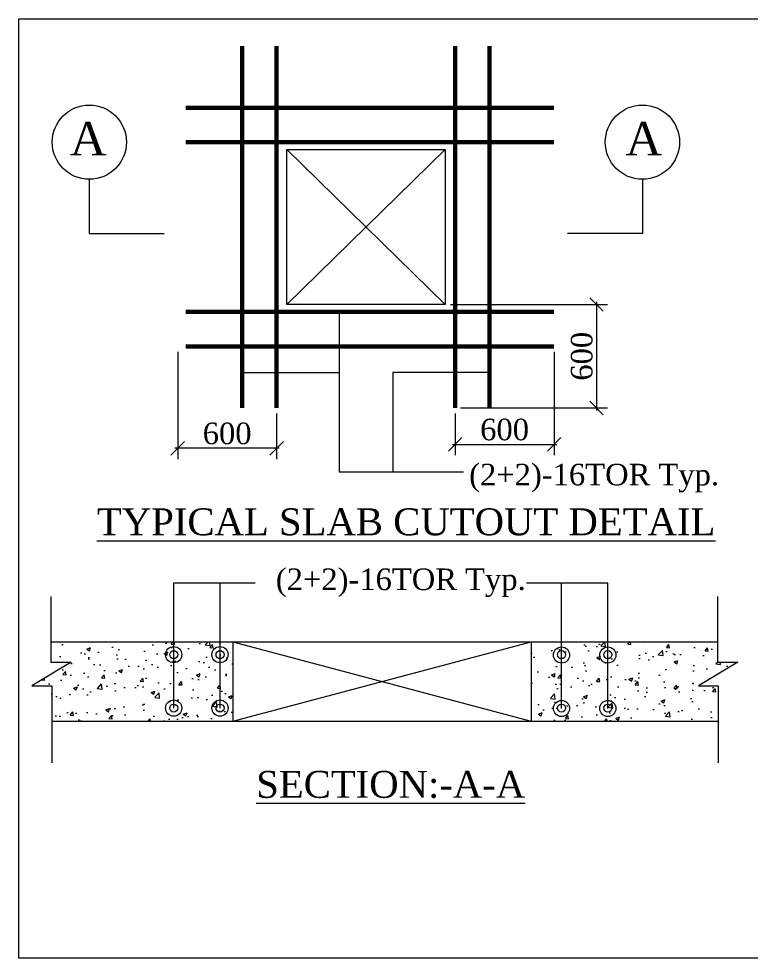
# Model space of a CAD drawing. Header units: millimetres. Extents: x 9781889 to 10654170, y -7832723 to -7608561.
# Drawn here: x 9901347 to 9908132, y -7824252 to -7815536 of the extents above; entities that cross this region are included whole.
import ezdxf
from ezdxf.enums import TextEntityAlignment as Align

# ---------------------------------------------------------------- set-up
doc = ezdxf.new("R2010")
doc.units = ezdxf.units.MM
doc.header["$LTSCALE"] = 10
doc.header["$PDMODE"] = 3
for name, color, linetype, lineweight in [('S-COLUMN_H', 250, 'Continuous', 0), ('S-CUT OUT LINE', 9, 'Continuous', 0), ('S-DIM SECTION', 7, 'Continuous', 0), ('S-L.S.STEEL', 1, 'Continuous', 9), ('S-SECTION', 5, 'Continuous', 0), ('S-SECTION MARK', 7, 'Continuous', 0), ('S-SECTION MARK 1', 1, 'Continuous', 0), ('S-SHEET', 251, 'Continuous', 0), ('S-STEEL SLAB MARK', 6, 'Continuous', 15), ('S-TEXT', 7, 'Continuous', 0), ('S-TEXT TITLE', 1, 'Continuous', 0)]:
    doc.layers.add(name, color=color, linetype=linetype, lineweight=lineweight)
doc.styles.add('135', font='arial.ttf', dxfattribs={"width": 0.8, "height": 135})
doc.styles.get("Standard").update_dxf_attribs({"font": 'arial.ttf'})
doc.styles.add('TEXT', font='times.ttf')
doc.dimstyles.new('75', dxfattribs={"dimtxt": 135, "dimasz": 90, "dimexe": 0.1, "dimexo": 0.03, "dimgap": 0.09, "dimtad": 1, "dimdec": 0, "dimzin": 0, "dimdsep": 46, "dimtxsty": '135', "dimblk": 'ARCHTICK', "dimcen": 0.09, "dimclrd": 256, "dimclre": 256, "dimclrt": 256, "dimadec": 0, "dimazin": 0, "dimtfac": 1, "dimtdec": 0, "dimtofl": 0, "dimtmove": 1, "dimatfit": 3, "dimldrblk": 'DOTSMALL', "dimfxl": 1, "dimtolj": 1, "dimtzin": 0, "dimlwd": -1, "dimlwe": -1, "dimarcsym": 0})
doc.dimstyles.new('SETU_1', dxfattribs={"dimtxt": 200, "dimasz": 150, "dimexe": 100, "dimexo": 50, "dimgap": 35, "dimtad": 1, "dimdec": 0, "dimzin": 0, "dimdsep": 46, "dimtxsty": 'Standard', "dimblk": 'OBLIQUE', "dimcen": 150, "dimdle": 25, "dimclrd": 256, "dimclre": 7, "dimclrt": 256, "dimadec": 0, "dimazin": 0, "dimtfac": 1, "dimtdec": 0, "dimtofl": 0, "dimtmove": 1, "dimatfit": 3, "dimfxl": 1, "dimtolj": 1, "dimtzin": 0, "dimlwd": -1, "dimlwe": 5, "dimarcsym": 1})
pattern_1 = [(50, (7643040.15, -8492090.75), (358.63009, -31.376067), [37.5, -412.5]), (355, (7643040.15, -8492090.75), (-69.375667, 376.096067), [30, -330]), (100.451444, (7643070.04, -8492093.37), (289.254423, 344.719995), [31.870096, -350.571056]), (46.1842, (7643040.15, -8491990.75), (533.620665, -82.75964), [56.25, -618.75]), (96.635635, (7643084.6, -8491997.65), (467.33097, 487.0593), [47.80517, -525.85688]), (351.184164, (7643040.15, -8491990.75), (467.33097, 487.0593), [45, -495]), (21, (7643090.15, -8492015.75), (298.453526, -201.309445), [37.5, -412.5]), (326, (7643090.15, -8492015.75), (121.657666, 362.57502), [30, -330]), (71.451445, (7643115.03, -8492032.53), (420.11119, 161.265576), [31.870095, -350.571056]), (37.5, (7643040.15, -8492090.75), (6.079928, 166.446927), [0, -326, 0, -335, 0, -331.25]), (7.5, (7643040.15, -8492090.75), (131.534769, 197.205856), [0, -191, 0, -318.5, 0, -126.25]), (327.5, (7642928.65, -8492090.75), (266.911218, -11.277436), [0, -125, 0, -390, 0, -517.5]), (317.5, (7642878.65, -8492090.75), (291.593085, 50.052491), [0, -162.5, 0, -259, 0, -367.5])]

# ---------------------------------------------------------------- blocks, each defined once
blk = doc.blocks.new('_Oblique')
at = {"color": 0, "linetype": 'ByBlock', "lineweight": -2}
blk.add_line((-0.5, -0.5), (0.5, 0.5), dxfattribs=at)
blk = doc.blocks.new('*D1256')
at = {"layer": 'Defpoints', "color": 0, "transparency": 16777216}
for p in [(9906312.8, -7818575.5), (9905395, -7819147, 0.5), (9906312.8, -7819484.9)]:
    blk.add_point(p, dxfattribs=at)
at = {"layer": 'S-DIM SECTION', "color": 7, "lineweight": 5, "transparency": 16777216}
for p, q in [((9906312.8, -7818625.5), (9906312.8, -7819584.9)), ((9905395, -7819197), (9905395, -7819584.9))]:
    blk.add_line(p, q, dxfattribs=at)
at = {"layer": 'S-DIM SECTION', "color": 7, "transparency": 16777216}
blk.add_line((9905370, -7819484.9), (9906337.8, -7819484.9), dxfattribs=at)
at = {"layer": 'S-DIM SECTION', "color": 7, "transparency": 16777216, "xscale": 125, "yscale": 125, "zscale": 125, "rotation": 180}
blk.add_blockref('_Oblique', (9905395, -7819484.9), dxfattribs=at)
at = {"layer": 'S-DIM SECTION', "color": 7, "transparency": 16777216, "xscale": 125, "yscale": 125, "zscale": 125}
blk.add_blockref('_Oblique', (9906312.8, -7819484.9), dxfattribs=at)
at = {"layer": 'S-DIM SECTION', "color": 7, "transparency": 16777216, "insert": (9905853.9, -7819348.2), "char_height": 200, "attachment_point": 5, "style": 'TEXT'}
blk.add_mtext('\\A1;600', dxfattribs=at)
blk = doc.blocks.new('*D1257')
at = {"layer": 'Defpoints', "color": 0, "transparency": 16777216}
for p in [(9905301.4, -7818187.7, 0.5), (9905395, -7819147), (9906706.9, -7819147)]:
    blk.add_point(p, dxfattribs=at)
at = {"layer": 'S-DIM SECTION', "color": 7, "transparency": 16777216}
blk.add_line((9906706.9, -7818162.7), (9906706.9, -7819172), dxfattribs=at)
at = {"layer": 'S-DIM SECTION', "color": 7, "lineweight": 5, "transparency": 16777216}
for p, q in [((9905351.4, -7818187.7), (9906806.9, -7818187.7)), ((9905445, -7819147), (9906806.9, -7819147))]:
    blk.add_line(p, q, dxfattribs=at)
at = {"layer": 'S-DIM SECTION', "color": 7, "transparency": 16777216, "xscale": 125, "yscale": 125, "zscale": 125}
for p, rotation in [((9906706.9, -7818187.7), 90), ((9906706.9, -7819147), 270)]:
    blk.add_blockref('_Oblique', p, dxfattribs=dict(at, rotation=rotation))
at = {"layer": 'S-DIM SECTION', "color": 7, "transparency": 16777216, "insert": (9906570.2, -7818667.3), "char_height": 200, "attachment_point": 5, "rotation": 90, "style": 'TEXT'}
blk.add_mtext('\\A1;600', dxfattribs=at)
blk = doc.blocks.new('_ArchTick')
at = {"color": 0, "linetype": 'ByBlock', "const_width": 0.15}
blk.add_lwpolyline([(-0.5, -0.5), (0.5, 0.5)], dxfattribs=at)
blk = doc.blocks.new('*D1258')
at = {"layer": 'Defpoints', "color": 0, "transparency": 16777216}
for p in [(9902821.1, -7818575.5), (9903738.9, -7819147, 0.5), (9902821.1, -7819521.1)]:
    blk.add_point(p, dxfattribs=at)
at = {"layer": 'S-DIM SECTION', "color": 7, "lineweight": 5, "transparency": 16777216}
for p, q in [((9902821.1, -7818625.5), (9902821.1, -7819621.1)), ((9903738.9, -7819197), (9903738.9, -7819621.1))]:
    blk.add_line(p, q, dxfattribs=at)
at = {"layer": 'S-DIM SECTION', "color": 7, "transparency": 16777216}
blk.add_line((9903763.9, -7819521.1), (9902796.1, -7819521.1), dxfattribs=at)
at = {"layer": 'S-DIM SECTION', "color": 7, "transparency": 16777216, "xscale": 125, "yscale": 125, "zscale": 125, "rotation": 180}
blk.add_blockref('_Oblique', (9902821.1, -7819521.1), dxfattribs=at)
at = {"layer": 'S-DIM SECTION', "color": 7, "transparency": 16777216, "xscale": 125, "yscale": 125, "zscale": 125}
blk.add_blockref('_Oblique', (9903738.9, -7819521.1), dxfattribs=at)
at = {"layer": 'S-DIM SECTION', "color": 7, "transparency": 16777216, "insert": (9903280, -7819384.4), "char_height": 200, "attachment_point": 5, "style": 'TEXT'}
blk.add_mtext('\\A1;600', dxfattribs=at)

msp = doc.modelspace()

# ---------------------------------------------------------------- hatches: boundary and pattern name
at = {"layer": 'S-COLUMN_H', "lineweight": 0}
h = msp.add_hatch(dxfattribs=at)
h.set_pattern_fill('AR-CONC', color=250, scale=50)
h.set_pattern_definition(pattern_1)
h.paths.add_polyline_path([(9901653.8, -7821724.3), (9901653.8, -7822051.5), (9903333.7, -7822051.5), (9903333.7, -7821316), (9901645.2, -7821316), (9901645.2, -7821504.6), (9901833.5, -7821504.6), (9901469.4, -7821724.3)])
h = msp.add_hatch(dxfattribs=at)
h.set_pattern_fill('AR-CONC', color=250, scale=50)
h.set_pattern_definition(pattern_1)
h.paths.add_polyline_path([(9907827.8, -7821504.6), (9907827.8, -7821316), (9906101.7, -7821316), (9906101.7, -7822051.5), (9907836.4, -7822051.5), (9907836.4, -7821724.3), (9907652, -7821724.3), (9908016.1, -7821504.6)])

# ---------------------------------------------------------------- linework, layer by layer
at = {"layer": 'S-CUT OUT LINE'}
for p, q in [((9905301.4, -7816748.7, 0.5), (9903832.5, -7818187.7, 0.5)), ((9903832.5, -7816748.7, 0.5), (9905301.4, -7818187.7, 0.5)), ((9903333.7, -7821316), (9906101.7, -7822051.5)), ((9903333.7, -7822051.5), (9906101.7, -7821316)), ((9903333.7, -7821316), (9906101.7, -7821316)), ((9903333.7, -7822051.5), (9906101.7, -7822051.5))]:
    msp.add_line(p, q, dxfattribs=at)
at = {"layer": 'S-CUT OUT LINE', "elevation": 0.5}
msp.add_lwpolyline([(9903832.5, -7816748.7), (9905301.4, -7816748.7), (9905301.4, -7818187.7), (9903832.5, -7818187.7)], close=True, dxfattribs=at)
at = {"layer": 'S-L.S.STEEL', "color": 6, "lineweight": 9}
for centre in [(9902784.1, -7821435.9), (9903213.8, -7821435.9), (9906381.9, -7821435.9), (9906811.6, -7821435.9), (9902784.1, -7821931.6), (9903213.8, -7821931.6), (9906381.9, -7821931.6), (9906811.6, -7821931.6)]:
    msp.add_circle(centre, 37.1, dxfattribs=at)
at = {"layer": 'S-SECTION'}
for p, q in [((9901645.2, -7821316), (9903333.7, -7821316)), ((9903333.7, -7821316), (9903333.7, -7822051.5)), ((9906101.7, -7821316), (9907827.8, -7821316)), ((9906101.7, -7821316), (9906101.7, -7822051.5)), ((9901653.8, -7822051.5), (9903333.7, -7822051.5)), ((9906101.7, -7822051.5), (9907836.4, -7822051.5))]:
    msp.add_line(p, q, dxfattribs=at)
at = {"layer": 'S-SECTION', "elevation": 0.2}
for points in [[(9901645.2, -7820895.7), (9901645.2, -7821504.6), (9901833.5, -7821504.6), (9901469.4, -7821724.3), (9901653.8, -7821724.3), (9901653.8, -7822438.3)], [(9907827.8, -7820895.7), (9907827.8, -7821504.6), (9908016.1, -7821504.6), (9907652, -7821724.3), (9907836.4, -7821724.3), (9907836.4, -7822438.3)]]:
    msp.add_lwpolyline(points, dxfattribs=at)
at = {"layer": 'S-SECTION MARK'}
msp.add_line((9904816, -7818818.7, 0.5), (9904816, -7819739.3, 0.5), dxfattribs=at)
at = {"layer": 'S-SECTION MARK 1'}
for p, q in [((9902001.5, -7817025.3), (9902001.5, -7817527.6)), ((9907132.4, -7817025.3), (9907132.4, -7817527.6)), ((9902001.5, -7817527.6), (9902696.9, -7817527.6)), ((9907132.4, -7817527.6), (9906436.9, -7817527.6))]:
    msp.add_line(p, q, dxfattribs=at)
for centre in [(9902001.5, -7816680.9), (9907132.4, -7816680.9)]:
    msp.add_circle(centre, 344.3, dxfattribs=at)
at = {"layer": 'S-SHEET'}
msp.add_lwpolyline([(9901347.2, -7815536.1), (9908276.9, -7815536.1), (9908276.9, -7824252.4), (9901347.2, -7824252.4)], close=True, dxfattribs=at)
at = {"layer": 'S-STEEL SLAB MARK', "const_width": 40, "elevation": 0.5}
for points in [[(9903419.1, -7815789.4), (9903419.1, -7818187.7), (9903419.1, -7819147)], [(9903738.9, -7815789.4), (9903738.9, -7818187.7), (9903738.9, -7819147)], [(9905395, -7815789.4), (9905395, -7818187.7), (9905395, -7819147)], [(9905714.7, -7815789.4), (9905714.7, -7818187.7), (9905714.7, -7819147)]]:
    msp.add_lwpolyline(points, dxfattribs=at)
at = {"layer": 'S-STEEL SLAB MARK', "const_width": 40}
for points in [[(9906312.8, -7816360.9), (9904634.2, -7816360.9), (9902895.9, -7816360.9)], [(9906312.8, -7816680.7), (9904634.2, -7816680.7), (9902895.9, -7816680.7)], [(9906312.8, -7818255.7), (9904634.2, -7818255.7), (9902895.9, -7818255.7)], [(9906312.8, -7818575.5), (9904634.2, -7818575.5), (9902895.9, -7818575.5)]]:
    msp.add_lwpolyline(points, dxfattribs=at)

# ---------------------------------------------------------------- texts
at = {"layer": 'S-SECTION MARK 1', "style": 'TEXT'}
for p in [(9901991.5, -7816648.7), (9907144.9, -7816648.7)]:
    msp.add_text('A', height=311.3, dxfattribs=at).set_placement(p, align=Align.MIDDLE_CENTER)
at = {"layer": 'S-TEXT', "style": 'TEXT'}
for p in [(9905525.3, -7819865), (9903731.8, -7820836.5)]:
    msp.add_text('(2+2)-16TOR Typ.', height=200, dxfattribs=at).set_placement(p)
at = {"layer": 'S-TEXT TITLE', "color": 1, "style": 'TEXT'}
for s, p in [('%%UTYPICAL SLAB CUTOUT DETAIL', (9902072.2, -7820328.3, -0.3)), ('%%USECTION:-A-A', (9903549.3, -7822764.3, 0.2))]:
    msp.add_text(s, height=250, dxfattribs=at).set_placement(p)

# ---------------------------------------------------------------- dimensions: what is measured, and where the dimension line sits
at = {"layer": 'S-DIM SECTION'}
for base, p1, p2, angle, picture, middle in [((9906706.9, -7819147), (9905301.4, -7818187.7, 0.5), (9905395, -7819147), 90, '*D1257', (9906570.2, -7818667.3)), ((9902821.1, -7819521.1), (9903738.9, -7819147, 0.5), (9902821.1, -7818575.5), 180, '*D1258', (9903280, -7819384.4))]:
    dim = msp.add_linear_dim(base=base, p1=p1, p2=p2, angle=angle, text='600', dimstyle='SETU_1', override={"dimasz": 125, "dimtxsty": 'TEXT', "dimclrd": 7, "dimclrt": 7}, dxfattribs=at)
    dim.commit()
    dim.dimension.update_dxf_attribs({"geometry": picture, "text_midpoint": middle})
dim = msp.add_linear_dim(base=(9906312.8, -7819484.9), p1=(9905395, -7819147, 0.5), p2=(9906312.8, -7818575.5), text='600', dimstyle='SETU_1', override={"dimasz": 125, "dimtxsty": 'TEXT', "dimclrd": 7, "dimclrt": 7}, dxfattribs=at)
dim.commit()
dim.dimension.update_dxf_attribs({"geometry": '*D1256', "text_midpoint": (9905853.9, -7819348.2)})

# ---------------------------------------------------------------- leaders
at = {"layer": 'S-SECTION MARK'}
for points, override in [([(9904317.8, -7818255.7), (9904317.8, -7819739.3), (9905473.6, -7819739.3)], {"dimasz": 100}), ([(9904317.8, -7818575.5), (9904317.8, -7819739.3), (9905473.6, -7819739.3)], {"dimasz": 100}), ([(9903419.1, -7818818.7, 0.5), (9904317.8, -7818818.7, 0.5)], {"dimasz": 100}), ([(9903738.9, -7818818.7, 0.5), (9904317.8, -7818818.7, 0.5)], {"dimasz": 100}), ([(9905714.7, -7818818.7, 0.5), (9904816, -7818818.7, 0.5)], {"dimasz": 100}), ([(9905395, -7818818.7, 0.5), (9904816, -7818818.7, 0.5)], {"dimasz": 100}), ([(9902784.1, -7821931.6), (9902784.1, -7820770.2), (9903539.6, -7820770.2)], {"dimasz": 150, "dimldrblk": 'Origin'}), ([(9902784.1, -7821435.9), (9902784.1, -7820770.2), (9903539.6, -7820770.2)], {"dimasz": 150, "dimldrblk": 'Origin'}), ([(9903213.8, -7821931.6), (9903213.8, -7820770.2), (9903539.6, -7820770.2)], {"dimasz": 150, "dimldrblk": 'Origin'}), ([(9903213.8, -7821435.9), (9903213.8, -7820770.2), (9903539.6, -7820770.2)], {"dimasz": 150, "dimldrblk": 'Origin'}), ([(9906381.9, -7821935.1), (9906381.9, -7820773.7), (9906056.1, -7820773.7)], {"dimasz": 150, "dimldrblk": 'Origin'}), ([(9906811.6, -7821935.1), (9906811.6, -7820773.7), (9906056.1, -7820773.7)], {"dimasz": 150, "dimldrblk": 'Origin'}), ([(9906381.9, -7821439.5), (9906381.9, -7820773.7), (9906056.1, -7820773.7)], {"dimasz": 150, "dimldrblk": 'Origin'}), ([(9906811.6, -7821439.5), (9906811.6, -7820773.7), (9906056.1, -7820773.7)], {"dimasz": 150, "dimldrblk": 'Origin'})]:
    msp.add_leader(points, dimstyle='75', override=override, dxfattribs=at)

doc.saveas('drawing.dxf')
